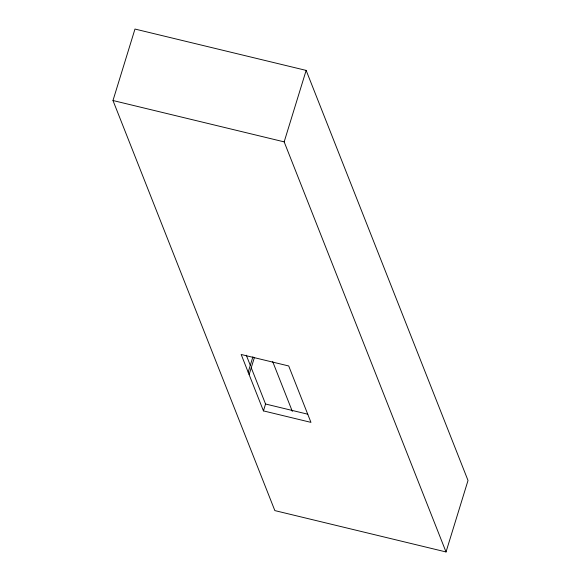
<?xml version="1.0" encoding="UTF-8"?>
<svg xmlns="http://www.w3.org/2000/svg" width="581" height="581" viewBox="0 0 581 581"><rect width="100%" height="100%" fill="white"/><g stroke="black" fill="none" stroke-linecap="round" stroke-linejoin="round"><path stroke-width="0.87" d="M112.983 100.52L134.974 29.05L306.151 70.403L468.017 480.48L446.026 551.95L274.849 510.597L112.983 100.52L284.167 141.873L446.026 551.95M284.167 141.873L306.151 70.403M248.174 372.21L252.924 356.763M249.126 374.629L254.405 357.468M263.44 410.89L241.173 354.483L288.699 365.965L310.958 422.372L263.44 410.89L265.553 404.006L251.246 367.744M265.553 404.006L307.799 414.209M272.685 361.607L292.345 411.413M246.293 355.194L250.288 365.326"/></g></svg>
